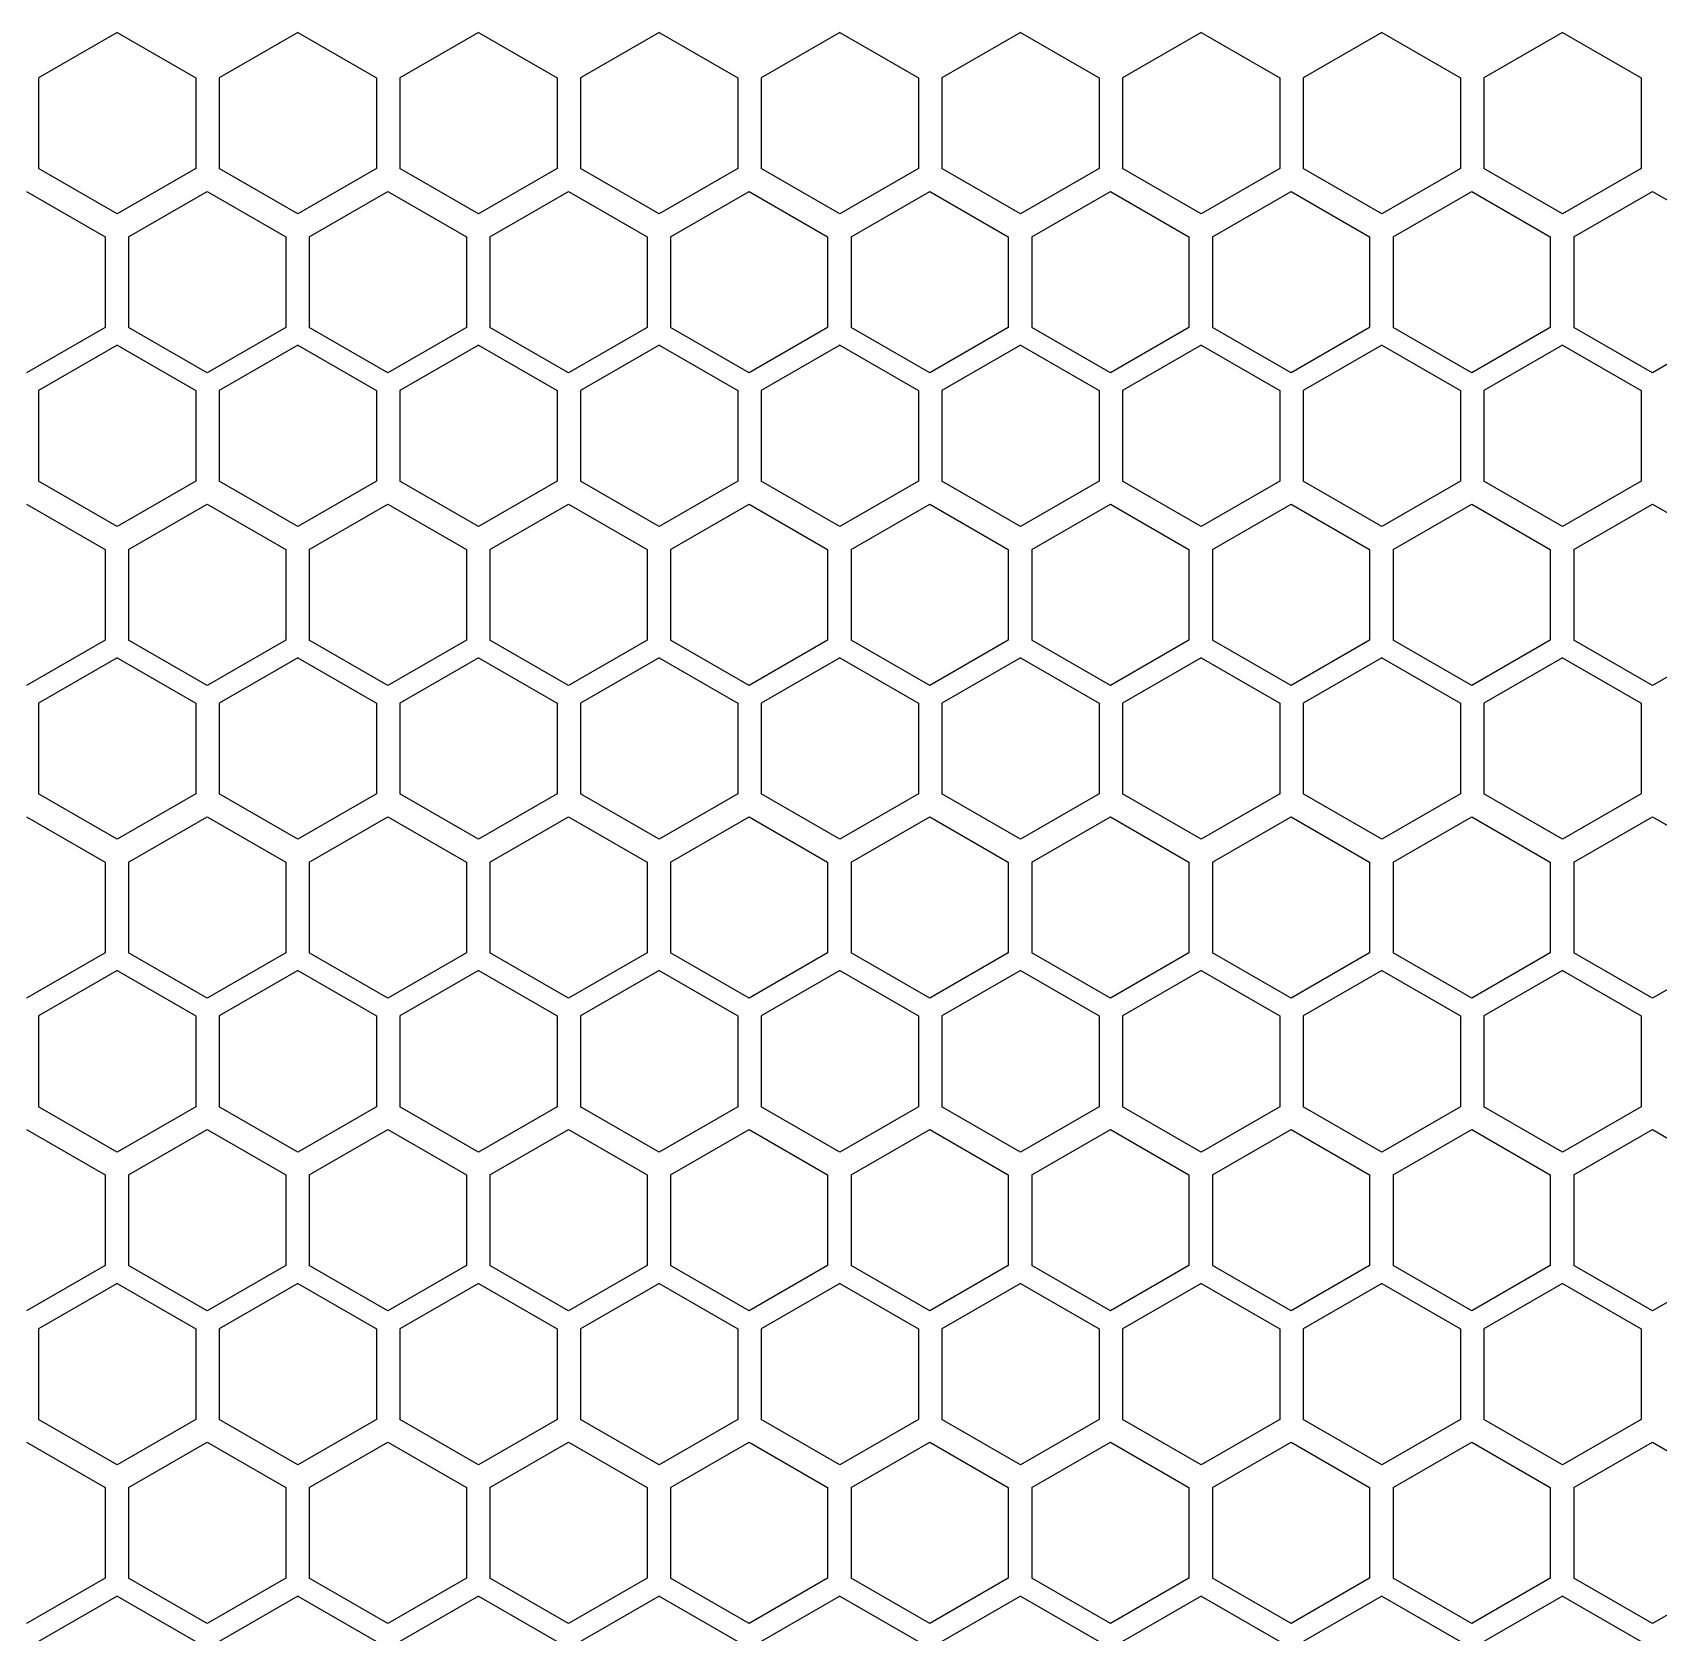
# Model space of a CAD drawing. Header units: millimetres. Extents: x 55614 to 110757, y -66981 to -47484.
# Drawn here: x 63462.7 to 63545.5, y -50292.7 to -50211.2 of the extents above; entities that cross this region are included whole.
import ezdxf

# ---------------------------------------------------------------- set-up
doc = ezdxf.new("R2010")
doc.units = ezdxf.units.MM
doc.layers.add('4215-0412-2_0', color=7, linetype='Continuous')
doc.layers.add('THICK', color=7, linetype='Continuous', lineweight=0)

# ---------------------------------------------------------------- blocks, each defined once
blk = doc.blocks.new('2-1725')
at = {"layer": '4215-0412-2_0', "color": 7, "linetype": 'Continuous'}
for p, q in [((-17619.777, -71637.266), (-17623.778, -71639.576)), ((-17619.777, -71637.266), (-17615.776, -71639.576)), ((-17610.577, -71637.266), (-17614.578, -71639.576)), ((-17610.577, -71637.266), (-17606.576, -71639.576)), ((-17601.377, -71637.266), (-17605.378, -71639.576)), ((-17601.377, -71637.266), (-17597.376, -71639.576)), ((-17592.177, -71637.266), (-17596.178, -71639.576)), ((-17592.177, -71637.266), (-17588.176, -71639.576)), ((-17582.977, -71637.266), (-17586.978, -71639.576)), ((-17582.977, -71637.266), (-17578.976, -71639.576)), ((-17573.777, -71637.266), (-17577.778, -71639.576)), ((-17573.777, -71637.266), (-17569.776, -71639.576)), ((-17564.577, -71637.266), (-17568.578, -71639.576)), ((-17564.577, -71637.266), (-17560.576, -71639.576)), ((-17555.377, -71637.266), (-17559.378, -71639.576)), ((-17555.377, -71637.266), (-17551.376, -71639.576)), ((-17546.177, -71637.266), (-17550.178, -71639.576)), ((-17546.177, -71637.266), (-17542.176, -71639.576)), ((-17623.778, -71639.576), (-17623.778, -71644.196)), ((-17615.776, -71639.576), (-17615.776, -71644.196)), ((-17614.578, -71639.576), (-17614.578, -71644.196)), ((-17606.576, -71639.576), (-17606.576, -71644.196)), ((-17605.378, -71639.576), (-17605.378, -71644.196)), ((-17597.376, -71639.576), (-17597.376, -71644.196)), ((-17596.178, -71639.576), (-17596.178, -71644.196)), ((-17588.176, -71639.576), (-17588.176, -71644.196)), ((-17586.978, -71639.576), (-17586.978, -71644.196)), ((-17578.976, -71639.576), (-17578.976, -71644.196)), ((-17577.778, -71639.576), (-17577.778, -71644.196)), ((-17569.776, -71639.576), (-17569.776, -71644.196)), ((-17568.578, -71639.576), (-17568.578, -71644.196)), ((-17560.576, -71639.576), (-17560.576, -71644.196)), ((-17559.378, -71639.576), (-17559.378, -71644.196)), ((-17551.376, -71639.576), (-17551.376, -71644.196)), ((-17550.178, -71639.576), (-17550.178, -71644.196)), ((-17542.176, -71639.576), (-17542.176, -71644.196)), ((-17619.777, -71646.506), (-17623.778, -71644.196)), ((-17615.776, -71644.196), (-17619.777, -71646.506)), ((-17610.577, -71646.506), (-17614.578, -71644.196)), ((-17606.576, -71644.196), (-17610.577, -71646.506)), ((-17601.377, -71646.506), (-17605.378, -71644.196)), ((-17597.376, -71644.196), (-17601.377, -71646.506)), ((-17592.177, -71646.506), (-17596.178, -71644.196)), ((-17588.176, -71644.196), (-17592.177, -71646.506)), ((-17582.977, -71646.506), (-17586.978, -71644.196)), ((-17578.976, -71644.196), (-17582.977, -71646.506)), ((-17573.777, -71646.506), (-17577.778, -71644.196)), ((-17569.776, -71644.196), (-17573.777, -71646.506)), ((-17564.577, -71646.506), (-17568.578, -71644.196)), ((-17560.576, -71644.196), (-17564.577, -71646.506)), ((-17555.377, -71646.506), (-17559.378, -71644.196)), ((-17551.376, -71644.196), (-17555.377, -71646.506)), ((-17546.177, -71646.506), (-17550.178, -71644.196)), ((-17542.176, -71644.196), (-17546.177, -71646.506)), ((-17624.396, -71645.361), (-17620.395, -71647.671)), ((-17619.197, -71647.671), (-17615.196, -71645.361)), ((-17615.196, -71645.361), (-17611.195, -71647.671)), ((-17609.997, -71647.671), (-17605.996, -71645.361)), ((-17605.996, -71645.361), (-17601.995, -71647.671)), ((-17600.797, -71647.671), (-17596.796, -71645.361)), ((-17596.796, -71645.361), (-17592.795, -71647.671)), ((-17591.597, -71647.671), (-17587.596, -71645.361)), ((-17587.596, -71645.361), (-17583.595, -71647.671)), ((-17582.397, -71647.671), (-17578.396, -71645.361)), ((-17578.396, -71645.361), (-17574.395, -71647.671)), ((-17573.197, -71647.671), (-17569.196, -71645.361)), ((-17569.196, -71645.361), (-17565.195, -71647.671)), ((-17563.997, -71647.671), (-17559.996, -71645.361)), ((-17559.996, -71645.361), (-17555.995, -71647.671)), ((-17554.797, -71647.671), (-17550.796, -71645.361)), ((-17550.796, -71645.361), (-17546.795, -71647.671)), ((-17545.597, -71647.671), (-17541.596, -71645.361)), ((-17541.596, -71645.361), (-17537.595, -71647.671)), ((-17620.395, -71647.671), (-17620.395, -71652.291)), ((-17619.197, -71647.671), (-17619.197, -71652.291)), ((-17611.195, -71647.671), (-17611.195, -71652.291)), ((-17609.997, -71647.671), (-17609.997, -71652.291)), ((-17601.995, -71647.671), (-17601.995, -71652.291)), ((-17600.797, -71647.671), (-17600.797, -71652.291)), ((-17592.795, -71647.671), (-17592.795, -71652.291)), ((-17591.597, -71647.671), (-17591.597, -71652.291)), ((-17583.595, -71647.671), (-17583.595, -71652.291)), ((-17582.397, -71647.671), (-17582.397, -71652.291)), ((-17574.395, -71647.671), (-17574.395, -71652.291)), ((-17573.197, -71647.671), (-17573.197, -71652.291)), ((-17565.195, -71647.671), (-17565.195, -71652.291)), ((-17563.997, -71647.671), (-17563.997, -71652.291)), ((-17555.995, -71647.671), (-17555.995, -71652.291)), ((-17554.797, -71647.671), (-17554.797, -71652.291)), ((-17546.795, -71647.671), (-17546.795, -71652.291)), ((-17545.597, -71647.671), (-17545.597, -71652.291)), ((-17620.395, -71652.291), (-17624.396, -71654.601)), ((-17615.196, -71654.601), (-17619.197, -71652.291)), ((-17611.195, -71652.291), (-17615.196, -71654.601)), ((-17605.996, -71654.601), (-17609.997, -71652.291)), ((-17601.995, -71652.291), (-17605.996, -71654.601)), ((-17596.796, -71654.601), (-17600.797, -71652.291)), ((-17592.795, -71652.291), (-17596.796, -71654.601)), ((-17587.596, -71654.601), (-17591.597, -71652.291)), ((-17583.595, -71652.291), (-17587.596, -71654.601)), ((-17578.396, -71654.601), (-17582.397, -71652.291)), ((-17574.395, -71652.291), (-17578.396, -71654.601)), ((-17569.196, -71654.601), (-17573.197, -71652.291)), ((-17565.195, -71652.291), (-17569.196, -71654.601)), ((-17559.996, -71654.601), (-17563.997, -71652.291)), ((-17555.995, -71652.291), (-17559.996, -71654.601)), ((-17550.796, -71654.601), (-17554.797, -71652.291)), ((-17546.795, -71652.291), (-17550.796, -71654.601)), ((-17541.596, -71654.601), (-17545.597, -71652.291)), ((-17537.595, -71652.291), (-17541.596, -71654.601)), ((-17619.777, -71653.196), (-17623.778, -71655.506)), ((-17619.777, -71653.196), (-17615.776, -71655.506)), ((-17610.577, -71653.196), (-17614.578, -71655.506)), ((-17610.577, -71653.196), (-17606.576, -71655.506)), ((-17601.377, -71653.196), (-17605.378, -71655.506)), ((-17601.377, -71653.196), (-17597.376, -71655.506)), ((-17592.177, -71653.196), (-17596.178, -71655.506)), ((-17592.177, -71653.196), (-17588.176, -71655.506)), ((-17582.977, -71653.196), (-17586.978, -71655.506)), ((-17582.977, -71653.196), (-17578.976, -71655.506)), ((-17573.777, -71653.196), (-17577.778, -71655.506)), ((-17573.777, -71653.196), (-17569.776, -71655.506)), ((-17564.577, -71653.196), (-17568.578, -71655.506)), ((-17564.577, -71653.196), (-17560.576, -71655.506)), ((-17555.377, -71653.196), (-17559.378, -71655.506)), ((-17555.377, -71653.196), (-17551.376, -71655.506)), ((-17546.177, -71653.196), (-17550.178, -71655.506)), ((-17546.177, -71653.196), (-17542.176, -71655.506)), ((-17623.778, -71655.506), (-17623.778, -71660.126)), ((-17615.776, -71655.506), (-17615.776, -71660.126)), ((-17614.578, -71655.506), (-17614.578, -71660.126)), ((-17606.576, -71655.506), (-17606.576, -71660.126)), ((-17605.378, -71655.506), (-17605.378, -71660.126)), ((-17597.376, -71655.506), (-17597.376, -71660.126)), ((-17596.178, -71655.506), (-17596.178, -71660.126)), ((-17588.176, -71655.506), (-17588.176, -71660.126)), ((-17586.978, -71655.506), (-17586.978, -71660.126)), ((-17578.976, -71655.506), (-17578.976, -71660.126)), ((-17577.778, -71655.506), (-17577.778, -71660.126)), ((-17569.776, -71655.506), (-17569.776, -71660.126)), ((-17568.578, -71655.506), (-17568.578, -71660.126)), ((-17560.576, -71655.506), (-17560.576, -71660.126)), ((-17559.378, -71655.506), (-17559.378, -71660.126)), ((-17551.376, -71655.506), (-17551.376, -71660.126)), ((-17550.178, -71655.506), (-17550.178, -71660.126)), ((-17542.176, -71655.506), (-17542.176, -71660.126)), ((-17619.777, -71662.436), (-17623.778, -71660.126)), ((-17615.776, -71660.126), (-17619.777, -71662.436)), ((-17610.577, -71662.436), (-17614.578, -71660.126)), ((-17606.576, -71660.126), (-17610.577, -71662.436)), ((-17601.377, -71662.436), (-17605.378, -71660.126)), ((-17597.376, -71660.126), (-17601.377, -71662.436)), ((-17592.177, -71662.436), (-17596.178, -71660.126)), ((-17588.176, -71660.126), (-17592.177, -71662.436)), ((-17582.977, -71662.436), (-17586.978, -71660.126)), ((-17578.976, -71660.126), (-17582.977, -71662.436)), ((-17573.777, -71662.436), (-17577.778, -71660.126)), ((-17569.776, -71660.126), (-17573.777, -71662.436)), ((-17564.577, -71662.436), (-17568.578, -71660.126)), ((-17560.576, -71660.126), (-17564.577, -71662.436)), ((-17555.377, -71662.436), (-17559.378, -71660.126)), ((-17551.376, -71660.126), (-17555.377, -71662.436)), ((-17546.177, -71662.436), (-17550.178, -71660.126)), ((-17542.176, -71660.126), (-17546.177, -71662.436)), ((-17624.396, -71661.291), (-17620.395, -71663.601)), ((-17619.197, -71663.601), (-17615.196, -71661.291)), ((-17615.196, -71661.291), (-17611.195, -71663.601)), ((-17609.997, -71663.601), (-17605.996, -71661.291)), ((-17605.996, -71661.291), (-17601.995, -71663.601)), ((-17600.797, -71663.601), (-17596.796, -71661.291)), ((-17596.796, -71661.291), (-17592.795, -71663.601)), ((-17591.597, -71663.601), (-17587.596, -71661.291)), ((-17587.596, -71661.291), (-17583.595, -71663.601)), ((-17582.397, -71663.601), (-17578.396, -71661.291)), ((-17578.396, -71661.291), (-17574.395, -71663.601)), ((-17573.197, -71663.601), (-17569.196, -71661.291)), ((-17569.196, -71661.291), (-17565.195, -71663.601)), ((-17563.997, -71663.601), (-17559.996, -71661.291)), ((-17559.996, -71661.291), (-17555.995, -71663.601)), ((-17554.797, -71663.601), (-17550.796, -71661.291)), ((-17550.796, -71661.291), (-17546.795, -71663.601)), ((-17545.597, -71663.601), (-17541.596, -71661.291)), ((-17541.596, -71661.291), (-17537.595, -71663.601)), ((-17620.395, -71663.601), (-17620.395, -71668.221)), ((-17619.197, -71663.601), (-17619.197, -71668.221)), ((-17611.195, -71663.601), (-17611.195, -71668.221)), ((-17609.997, -71663.601), (-17609.997, -71668.221)), ((-17601.995, -71663.601), (-17601.995, -71668.221)), ((-17600.797, -71663.601), (-17600.797, -71668.221)), ((-17592.795, -71663.601), (-17592.795, -71668.221)), ((-17591.597, -71663.601), (-17591.597, -71668.221)), ((-17583.595, -71663.601), (-17583.595, -71668.221)), ((-17582.397, -71663.601), (-17582.397, -71668.221)), ((-17574.395, -71663.601), (-17574.395, -71668.221)), ((-17573.197, -71663.601), (-17573.197, -71668.221)), ((-17565.195, -71663.601), (-17565.195, -71668.221)), ((-17563.997, -71663.601), (-17563.997, -71668.221)), ((-17555.995, -71663.601), (-17555.995, -71668.221)), ((-17554.797, -71663.601), (-17554.797, -71668.221)), ((-17546.795, -71663.601), (-17546.795, -71668.221)), ((-17545.597, -71663.601), (-17545.597, -71668.221)), ((-17620.395, -71668.221), (-17624.396, -71670.531)), ((-17615.196, -71670.531), (-17619.197, -71668.221)), ((-17611.195, -71668.221), (-17615.196, -71670.531)), ((-17605.996, -71670.531), (-17609.997, -71668.221)), ((-17601.995, -71668.221), (-17605.996, -71670.531)), ((-17596.796, -71670.531), (-17600.797, -71668.221)), ((-17592.795, -71668.221), (-17596.796, -71670.531)), ((-17587.596, -71670.531), (-17591.597, -71668.221)), ((-17583.595, -71668.221), (-17587.596, -71670.531)), ((-17578.396, -71670.531), (-17582.397, -71668.221)), ((-17574.395, -71668.221), (-17578.396, -71670.531)), ((-17569.196, -71670.531), (-17573.197, -71668.221)), ((-17565.195, -71668.221), (-17569.196, -71670.531)), ((-17559.996, -71670.531), (-17563.997, -71668.221)), ((-17555.995, -71668.221), (-17559.996, -71670.531)), ((-17550.796, -71670.531), (-17554.797, -71668.221)), ((-17546.795, -71668.221), (-17550.796, -71670.531)), ((-17541.596, -71670.531), (-17545.597, -71668.221)), ((-17537.595, -71668.221), (-17541.596, -71670.531)), ((-17619.777, -71669.126), (-17623.778, -71671.436)), ((-17619.777, -71669.126), (-17615.776, -71671.436)), ((-17610.577, -71669.126), (-17614.578, -71671.436)), ((-17610.577, -71669.126), (-17606.576, -71671.436)), ((-17601.377, -71669.126), (-17605.378, -71671.436)), ((-17601.377, -71669.126), (-17597.376, -71671.436)), ((-17592.177, -71669.126), (-17596.178, -71671.436)), ((-17592.177, -71669.126), (-17588.176, -71671.436)), ((-17582.977, -71669.126), (-17586.978, -71671.436)), ((-17582.977, -71669.126), (-17578.976, -71671.436)), ((-17573.777, -71669.126), (-17577.778, -71671.436)), ((-17573.777, -71669.126), (-17569.776, -71671.436)), ((-17564.577, -71669.126), (-17568.578, -71671.436)), ((-17564.577, -71669.126), (-17560.576, -71671.436)), ((-17555.377, -71669.126), (-17559.378, -71671.436)), ((-17555.377, -71669.126), (-17551.376, -71671.436)), ((-17546.177, -71669.126), (-17550.178, -71671.436)), ((-17546.177, -71669.126), (-17542.176, -71671.436)), ((-17623.778, -71671.436), (-17623.778, -71676.056)), ((-17615.776, -71671.436), (-17615.776, -71676.056)), ((-17614.578, -71671.436), (-17614.578, -71676.056)), ((-17606.576, -71671.436), (-17606.576, -71676.056)), ((-17605.378, -71671.436), (-17605.378, -71676.056)), ((-17597.376, -71671.436), (-17597.376, -71676.056)), ((-17596.178, -71671.436), (-17596.178, -71676.056)), ((-17588.176, -71671.436), (-17588.176, -71676.056)), ((-17586.978, -71671.436), (-17586.978, -71676.056)), ((-17578.976, -71671.436), (-17578.976, -71676.056)), ((-17577.778, -71671.436), (-17577.778, -71676.056)), ((-17569.776, -71671.436), (-17569.776, -71676.056)), ((-17568.578, -71671.436), (-17568.578, -71676.056)), ((-17560.576, -71671.436), (-17560.576, -71676.056)), ((-17559.378, -71671.436), (-17559.378, -71676.056)), ((-17551.376, -71671.436), (-17551.376, -71676.056)), ((-17550.178, -71671.436), (-17550.178, -71676.056)), ((-17542.176, -71671.436), (-17542.176, -71676.056)), ((-17619.777, -71678.366), (-17623.778, -71676.056)), ((-17615.776, -71676.056), (-17619.777, -71678.366)), ((-17610.577, -71678.366), (-17614.578, -71676.056)), ((-17606.576, -71676.056), (-17610.577, -71678.366)), ((-17601.377, -71678.366), (-17605.378, -71676.056)), ((-17597.376, -71676.056), (-17601.377, -71678.366)), ((-17592.177, -71678.366), (-17596.178, -71676.056)), ((-17588.176, -71676.056), (-17592.177, -71678.366)), ((-17582.977, -71678.366), (-17586.978, -71676.056)), ((-17578.976, -71676.056), (-17582.977, -71678.366)), ((-17573.777, -71678.366), (-17577.778, -71676.056)), ((-17569.776, -71676.056), (-17573.777, -71678.366)), ((-17564.577, -71678.366), (-17568.578, -71676.056)), ((-17560.576, -71676.056), (-17564.577, -71678.366)), ((-17555.377, -71678.366), (-17559.378, -71676.056)), ((-17551.376, -71676.056), (-17555.377, -71678.366)), ((-17546.177, -71678.366), (-17550.178, -71676.056)), ((-17542.176, -71676.056), (-17546.177, -71678.366)), ((-17624.396, -71677.221), (-17620.395, -71679.531)), ((-17619.197, -71679.531), (-17615.196, -71677.221)), ((-17615.196, -71677.221), (-17611.195, -71679.531)), ((-17609.997, -71679.531), (-17605.996, -71677.221)), ((-17605.996, -71677.221), (-17601.995, -71679.531)), ((-17600.797, -71679.531), (-17596.796, -71677.221)), ((-17596.796, -71677.221), (-17592.795, -71679.531)), ((-17591.597, -71679.531), (-17587.596, -71677.221)), ((-17587.596, -71677.221), (-17583.595, -71679.531)), ((-17582.397, -71679.531), (-17578.396, -71677.221)), ((-17578.396, -71677.221), (-17574.395, -71679.531)), ((-17573.197, -71679.531), (-17569.196, -71677.221)), ((-17569.196, -71677.221), (-17565.195, -71679.531)), ((-17563.997, -71679.531), (-17559.996, -71677.221)), ((-17559.996, -71677.221), (-17555.995, -71679.531)), ((-17554.797, -71679.531), (-17550.796, -71677.221)), ((-17550.796, -71677.221), (-17546.795, -71679.531)), ((-17545.597, -71679.531), (-17541.596, -71677.221)), ((-17541.596, -71677.221), (-17537.595, -71679.531)), ((-17620.395, -71679.531), (-17620.395, -71684.151)), ((-17619.197, -71679.531), (-17619.197, -71684.151)), ((-17611.195, -71679.531), (-17611.195, -71684.151)), ((-17609.997, -71679.531), (-17609.997, -71684.151)), ((-17601.995, -71679.531), (-17601.995, -71684.151)), ((-17600.797, -71679.531), (-17600.797, -71684.151)), ((-17592.795, -71679.531), (-17592.795, -71684.151)), ((-17591.597, -71679.531), (-17591.597, -71684.151)), ((-17583.595, -71679.531), (-17583.595, -71684.151)), ((-17582.397, -71679.531), (-17582.397, -71684.151)), ((-17574.395, -71679.531), (-17574.395, -71684.151)), ((-17573.197, -71679.531), (-17573.197, -71684.151)), ((-17565.195, -71679.531), (-17565.195, -71684.151)), ((-17563.997, -71679.531), (-17563.997, -71684.151)), ((-17555.995, -71679.531), (-17555.995, -71684.151)), ((-17554.797, -71679.531), (-17554.797, -71684.151)), ((-17546.795, -71679.531), (-17546.795, -71684.151)), ((-17545.597, -71679.531), (-17545.597, -71684.151)), ((-17620.395, -71684.151), (-17624.396, -71686.461)), ((-17615.196, -71686.461), (-17619.197, -71684.151)), ((-17611.195, -71684.151), (-17615.196, -71686.461)), ((-17605.996, -71686.461), (-17609.997, -71684.151)), ((-17601.995, -71684.151), (-17605.996, -71686.461)), ((-17596.796, -71686.461), (-17600.797, -71684.151)), ((-17592.795, -71684.151), (-17596.796, -71686.461)), ((-17587.596, -71686.461), (-17591.597, -71684.151)), ((-17583.595, -71684.151), (-17587.596, -71686.461)), ((-17578.396, -71686.461), (-17582.397, -71684.151)), ((-17574.395, -71684.151), (-17578.396, -71686.461)), ((-17569.196, -71686.461), (-17573.197, -71684.151)), ((-17565.195, -71684.151), (-17569.196, -71686.461)), ((-17559.996, -71686.461), (-17563.997, -71684.151)), ((-17555.995, -71684.151), (-17559.996, -71686.461)), ((-17550.796, -71686.461), (-17554.797, -71684.151)), ((-17546.795, -71684.151), (-17550.796, -71686.461)), ((-17541.596, -71686.461), (-17545.597, -71684.151)), ((-17537.595, -71684.151), (-17541.596, -71686.461)), ((-17619.777, -71685.056), (-17623.778, -71687.366)), ((-17619.777, -71685.056), (-17615.776, -71687.366)), ((-17610.577, -71685.056), (-17614.578, -71687.366)), ((-17610.577, -71685.056), (-17606.576, -71687.366)), ((-17601.377, -71685.056), (-17605.378, -71687.366)), ((-17601.377, -71685.056), (-17597.376, -71687.366)), ((-17592.177, -71685.056), (-17596.178, -71687.366)), ((-17592.177, -71685.056), (-17588.176, -71687.366)), ((-17582.977, -71685.056), (-17586.978, -71687.366)), ((-17582.977, -71685.056), (-17578.976, -71687.366)), ((-17573.777, -71685.056), (-17577.778, -71687.366)), ((-17573.777, -71685.056), (-17569.776, -71687.366)), ((-17564.577, -71685.056), (-17568.578, -71687.366)), ((-17564.577, -71685.056), (-17560.576, -71687.366)), ((-17555.377, -71685.056), (-17559.378, -71687.366)), ((-17555.377, -71685.056), (-17551.376, -71687.366)), ((-17546.177, -71685.056), (-17550.178, -71687.366)), ((-17546.177, -71685.056), (-17542.176, -71687.366)), ((-17623.778, -71687.366), (-17623.778, -71691.986)), ((-17615.776, -71687.366), (-17615.776, -71691.986)), ((-17614.578, -71687.366), (-17614.578, -71691.986)), ((-17606.576, -71687.366), (-17606.576, -71691.986)), ((-17605.378, -71687.366), (-17605.378, -71691.986)), ((-17597.376, -71687.366), (-17597.376, -71691.986)), ((-17596.178, -71687.366), (-17596.178, -71691.986)), ((-17588.176, -71687.366), (-17588.176, -71691.986)), ((-17586.978, -71687.366), (-17586.978, -71691.986)), ((-17578.976, -71687.366), (-17578.976, -71691.986)), ((-17577.778, -71687.366), (-17577.778, -71691.986)), ((-17569.776, -71687.366), (-17569.776, -71691.986)), ((-17568.578, -71687.366), (-17568.578, -71691.986)), ((-17560.576, -71687.366), (-17560.576, -71691.986)), ((-17559.378, -71687.366), (-17559.378, -71691.986)), ((-17551.376, -71687.366), (-17551.376, -71691.986)), ((-17550.178, -71687.366), (-17550.178, -71691.986)), ((-17542.176, -71687.366), (-17542.176, -71691.986)), ((-17619.777, -71694.296), (-17623.778, -71691.986)), ((-17615.776, -71691.986), (-17619.777, -71694.296)), ((-17610.577, -71694.296), (-17614.578, -71691.986)), ((-17606.576, -71691.986), (-17610.577, -71694.296)), ((-17601.377, -71694.296), (-17605.378, -71691.986)), ((-17597.376, -71691.986), (-17601.377, -71694.296)), ((-17592.177, -71694.296), (-17596.178, -71691.986)), ((-17588.176, -71691.986), (-17592.177, -71694.296)), ((-17582.977, -71694.296), (-17586.978, -71691.986)), ((-17578.976, -71691.986), (-17582.977, -71694.296)), ((-17573.777, -71694.296), (-17577.778, -71691.986)), ((-17569.776, -71691.986), (-17573.777, -71694.296)), ((-17564.577, -71694.296), (-17568.578, -71691.986)), ((-17560.576, -71691.986), (-17564.577, -71694.296)), ((-17555.377, -71694.296), (-17559.378, -71691.986)), ((-17551.376, -71691.986), (-17555.377, -71694.296)), ((-17546.177, -71694.296), (-17550.178, -71691.986)), ((-17542.176, -71691.986), (-17546.177, -71694.296)), ((-17624.396, -71693.151), (-17620.395, -71695.461)), ((-17619.197, -71695.461), (-17615.196, -71693.151)), ((-17615.196, -71693.151), (-17611.195, -71695.461)), ((-17609.997, -71695.461), (-17605.996, -71693.151)), ((-17605.996, -71693.151), (-17601.995, -71695.461)), ((-17600.797, -71695.461), (-17596.796, -71693.151)), ((-17596.796, -71693.151), (-17592.795, -71695.461)), ((-17591.597, -71695.461), (-17587.596, -71693.151)), ((-17587.596, -71693.151), (-17583.595, -71695.461)), ((-17582.397, -71695.461), (-17578.396, -71693.151)), ((-17578.396, -71693.151), (-17574.395, -71695.461)), ((-17573.197, -71695.461), (-17569.196, -71693.151)), ((-17569.196, -71693.151), (-17565.195, -71695.461)), ((-17563.997, -71695.461), (-17559.996, -71693.151)), ((-17559.996, -71693.151), (-17555.995, -71695.461)), ((-17554.797, -71695.461), (-17550.796, -71693.151)), ((-17550.796, -71693.151), (-17546.795, -71695.461)), ((-17545.597, -71695.461), (-17541.596, -71693.151)), ((-17541.596, -71693.151), (-17537.595, -71695.461)), ((-17620.395, -71695.461), (-17620.395, -71700.081)), ((-17619.197, -71695.461), (-17619.197, -71700.081)), ((-17611.195, -71695.461), (-17611.195, -71700.081)), ((-17609.997, -71695.461), (-17609.997, -71700.081)), ((-17601.995, -71695.461), (-17601.995, -71700.081)), ((-17600.797, -71695.461), (-17600.797, -71700.081)), ((-17592.795, -71695.461), (-17592.795, -71700.081)), ((-17591.597, -71695.461), (-17591.597, -71700.081)), ((-17583.595, -71695.461), (-17583.595, -71700.081)), ((-17582.397, -71695.461), (-17582.397, -71700.081)), ((-17574.395, -71695.461), (-17574.395, -71700.081)), ((-17573.197, -71695.461), (-17573.197, -71700.081)), ((-17565.195, -71695.461), (-17565.195, -71700.081)), ((-17563.997, -71695.461), (-17563.997, -71700.081)), ((-17555.995, -71695.461), (-17555.995, -71700.081)), ((-17554.797, -71695.461), (-17554.797, -71700.081)), ((-17546.795, -71695.461), (-17546.795, -71700.081)), ((-17545.597, -71695.461), (-17545.597, -71700.081)), ((-17620.395, -71700.081), (-17624.396, -71702.391)), ((-17615.196, -71702.391), (-17619.197, -71700.081)), ((-17611.195, -71700.081), (-17615.196, -71702.391)), ((-17605.996, -71702.391), (-17609.997, -71700.081)), ((-17601.995, -71700.081), (-17605.996, -71702.391)), ((-17596.796, -71702.391), (-17600.797, -71700.081)), ((-17592.795, -71700.081), (-17596.796, -71702.391)), ((-17587.596, -71702.391), (-17591.597, -71700.081)), ((-17583.595, -71700.081), (-17587.596, -71702.391)), ((-17578.396, -71702.391), (-17582.397, -71700.081)), ((-17574.395, -71700.081), (-17578.396, -71702.391)), ((-17569.196, -71702.391), (-17573.197, -71700.081)), ((-17565.195, -71700.081), (-17569.196, -71702.391)), ((-17559.996, -71702.391), (-17563.997, -71700.081)), ((-17555.995, -71700.081), (-17559.996, -71702.391)), ((-17550.796, -71702.391), (-17554.797, -71700.081)), ((-17546.795, -71700.081), (-17550.796, -71702.391)), ((-17541.596, -71702.391), (-17545.597, -71700.081)), ((-17537.595, -71700.081), (-17541.596, -71702.391)), ((-17619.777, -71700.986), (-17623.778, -71703.296)), ((-17619.777, -71700.986), (-17615.776, -71703.296)), ((-17610.577, -71700.986), (-17614.578, -71703.296)), ((-17610.577, -71700.986), (-17606.576, -71703.296)), ((-17601.377, -71700.986), (-17605.378, -71703.296)), ((-17601.377, -71700.986), (-17597.376, -71703.296)), ((-17592.177, -71700.986), (-17596.178, -71703.296)), ((-17592.177, -71700.986), (-17588.176, -71703.296)), ((-17582.977, -71700.986), (-17586.978, -71703.296)), ((-17582.977, -71700.986), (-17578.976, -71703.296)), ((-17573.777, -71700.986), (-17577.778, -71703.296)), ((-17573.777, -71700.986), (-17569.776, -71703.296)), ((-17564.577, -71700.986), (-17568.578, -71703.296)), ((-17564.577, -71700.986), (-17560.576, -71703.296)), ((-17555.377, -71700.986), (-17559.378, -71703.296)), ((-17555.377, -71700.986), (-17551.376, -71703.296)), ((-17546.177, -71700.986), (-17550.178, -71703.296)), ((-17546.177, -71700.986), (-17542.176, -71703.296)), ((-17623.778, -71703.296), (-17623.778, -71707.916)), ((-17615.776, -71703.296), (-17615.776, -71707.916)), ((-17614.578, -71703.296), (-17614.578, -71707.916)), ((-17606.576, -71703.296), (-17606.576, -71707.916)), ((-17605.378, -71703.296), (-17605.378, -71707.916)), ((-17597.376, -71703.296), (-17597.376, -71707.916)), ((-17596.178, -71703.296), (-17596.178, -71707.916)), ((-17588.176, -71703.296), (-17588.176, -71707.916)), ((-17586.978, -71703.296), (-17586.978, -71707.916)), ((-17578.976, -71703.296), (-17578.976, -71707.916)), ((-17577.778, -71703.296), (-17577.778, -71707.916)), ((-17569.776, -71703.296), (-17569.776, -71707.916)), ((-17568.578, -71703.296), (-17568.578, -71707.916)), ((-17560.576, -71703.296), (-17560.576, -71707.916)), ((-17559.378, -71703.296), (-17559.378, -71707.916)), ((-17551.376, -71703.296), (-17551.376, -71707.916)), ((-17550.178, -71703.296), (-17550.178, -71707.916)), ((-17542.176, -71703.296), (-17542.176, -71707.916)), ((-17619.777, -71710.226), (-17623.778, -71707.916)), ((-17615.776, -71707.916), (-17619.777, -71710.226)), ((-17610.577, -71710.226), (-17614.578, -71707.916)), ((-17606.576, -71707.916), (-17610.577, -71710.226)), ((-17601.377, -71710.226), (-17605.378, -71707.916)), ((-17597.376, -71707.916), (-17601.377, -71710.226)), ((-17592.177, -71710.226), (-17596.178, -71707.916)), ((-17588.176, -71707.916), (-17592.177, -71710.226)), ((-17582.977, -71710.226), (-17586.978, -71707.916)), ((-17578.976, -71707.916), (-17582.977, -71710.226)), ((-17573.777, -71710.226), (-17577.778, -71707.916)), ((-17569.776, -71707.916), (-17573.777, -71710.226)), ((-17564.577, -71710.226), (-17568.578, -71707.916)), ((-17560.576, -71707.916), (-17564.577, -71710.226)), ((-17555.377, -71710.226), (-17559.378, -71707.916)), ((-17551.376, -71707.916), (-17555.377, -71710.226)), ((-17546.177, -71710.226), (-17550.178, -71707.916)), ((-17542.176, -71707.916), (-17546.177, -71710.226)), ((-17624.396, -71709.081), (-17620.395, -71711.391)), ((-17619.197, -71711.391), (-17615.196, -71709.081)), ((-17615.196, -71709.081), (-17611.195, -71711.391)), ((-17609.997, -71711.391), (-17605.996, -71709.081)), ((-17605.996, -71709.081), (-17601.995, -71711.391)), ((-17600.797, -71711.391), (-17596.796, -71709.081)), ((-17596.796, -71709.081), (-17592.795, -71711.391)), ((-17591.597, -71711.391), (-17587.596, -71709.081)), ((-17587.596, -71709.081), (-17583.595, -71711.391)), ((-17582.397, -71711.391), (-17578.396, -71709.081)), ((-17578.396, -71709.081), (-17574.395, -71711.391)), ((-17573.197, -71711.391), (-17569.196, -71709.081)), ((-17569.196, -71709.081), (-17565.195, -71711.391)), ((-17563.997, -71711.391), (-17559.996, -71709.081)), ((-17559.996, -71709.081), (-17555.995, -71711.391)), ((-17554.797, -71711.391), (-17550.796, -71709.081)), ((-17550.796, -71709.081), (-17546.795, -71711.391)), ((-17545.597, -71711.391), (-17541.596, -71709.081)), ((-17541.596, -71709.081), (-17537.595, -71711.391)), ((-17620.395, -71711.391), (-17620.395, -71716.011)), ((-17619.197, -71711.391), (-17619.197, -71716.011)), ((-17611.195, -71711.391), (-17611.195, -71716.011)), ((-17609.997, -71711.391), (-17609.997, -71716.011)), ((-17601.995, -71711.391), (-17601.995, -71716.011)), ((-17600.797, -71711.391), (-17600.797, -71716.011)), ((-17592.795, -71711.391), (-17592.795, -71716.011)), ((-17591.597, -71711.391), (-17591.597, -71716.011)), ((-17583.595, -71711.391), (-17583.595, -71716.011)), ((-17582.397, -71711.391), (-17582.397, -71716.011)), ((-17574.395, -71711.391), (-17574.395, -71716.011)), ((-17573.197, -71711.391), (-17573.197, -71716.011)), ((-17565.195, -71711.391), (-17565.195, -71716.011)), ((-17563.997, -71711.391), (-17563.997, -71716.011)), ((-17555.995, -71711.391), (-17555.995, -71716.011)), ((-17554.797, -71711.391), (-17554.797, -71716.011)), ((-17546.795, -71711.391), (-17546.795, -71716.011)), ((-17545.597, -71711.391), (-17545.597, -71716.011)), ((-17620.395, -71716.011), (-17624.396, -71718.321)), ((-17615.196, -71718.321), (-17619.197, -71716.011)), ((-17611.195, -71716.011), (-17615.196, -71718.321)), ((-17605.996, -71718.321), (-17609.997, -71716.011)), ((-17601.995, -71716.011), (-17605.996, -71718.321)), ((-17596.796, -71718.321), (-17600.797, -71716.011)), ((-17592.795, -71716.011), (-17596.796, -71718.321)), ((-17587.596, -71718.321), (-17591.597, -71716.011)), ((-17583.595, -71716.011), (-17587.596, -71718.321)), ((-17578.396, -71718.321), (-17582.397, -71716.011)), ((-17574.395, -71716.011), (-17578.396, -71718.321)), ((-17569.196, -71718.321), (-17573.197, -71716.011)), ((-17565.195, -71716.011), (-17569.196, -71718.321)), ((-17559.996, -71718.321), (-17563.997, -71716.011)), ((-17555.995, -71716.011), (-17559.996, -71718.321)), ((-17550.796, -71718.321), (-17554.797, -71716.011)), ((-17546.795, -71716.011), (-17550.796, -71718.321)), ((-17541.596, -71718.321), (-17545.597, -71716.011)), ((-17537.595, -71716.011), (-17541.596, -71718.321)), ((-17619.777, -71716.916), (-17623.778, -71719.226)), ((-17619.777, -71716.916), (-17615.776, -71719.226)), ((-17610.577, -71716.916), (-17614.578, -71719.226)), ((-17610.577, -71716.916), (-17606.576, -71719.226)), ((-17601.377, -71716.916), (-17605.378, -71719.226)), ((-17601.377, -71716.916), (-17597.376, -71719.226)), ((-17592.177, -71716.916), (-17596.178, -71719.226)), ((-17592.177, -71716.916), (-17588.176, -71719.226)), ((-17582.977, -71716.916), (-17586.978, -71719.226)), ((-17582.977, -71716.916), (-17578.976, -71719.226)), ((-17573.777, -71716.916), (-17577.778, -71719.226)), ((-17573.777, -71716.916), (-17569.776, -71719.226)), ((-17564.577, -71716.916), (-17568.578, -71719.226)), ((-17564.577, -71716.916), (-17560.576, -71719.226)), ((-17555.377, -71716.916), (-17559.378, -71719.226)), ((-17555.377, -71716.916), (-17551.376, -71719.226)), ((-17546.177, -71716.916), (-17550.178, -71719.226)), ((-17546.177, -71716.916), (-17542.176, -71719.226))]:
    blk.add_line(p, q, dxfattribs=at)

msp = doc.modelspace()

# ---------------------------------------------------------------- block references
at = {"layer": 'THICK', "lineweight": -3}
msp.add_blockref('2-1725', (81086.76, 21426.09), dxfattribs=at)

doc.saveas('drawing.dxf')
